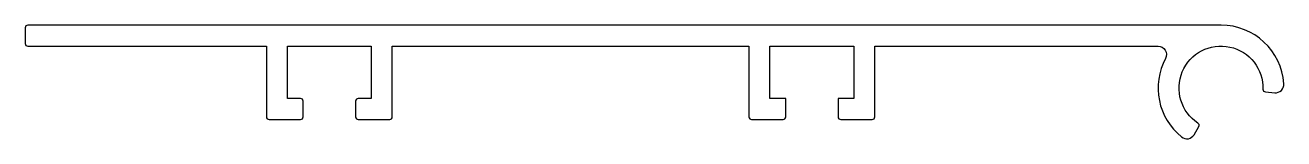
# Model space of a CAD drawing. Extents: x 834 to 954, y 241 to 251.
import ezdxf

# ---------------------------------------------------------------- set-up
doc = ezdxf.new("R2010")
doc.units = 0
doc.layers.add('VASTAG', color=7, linetype='CONTINUOUS')

msp = doc.modelspace()

# ---------------------------------------------------------------- linework, layer by layer
at = {"layer": 'VASTAG', "color": 7}
msp.add_lwpolyline([(834.42, 249.44), (857.17, 249.44), (857.17, 242.69, 0.414214), (857.42, 242.44), (860.42, 242.44, 0.414214), (860.67, 242.69), (860.67, 244.19, 0.414214), (860.42, 244.44), (859.17, 244.44), (859.17, 249.44), (867.17, 249.44), (867.17, 244.44), (865.92, 244.44, 0.414214), (865.67, 244.19), (865.67, 242.69, 0.414214), (865.92, 242.44), (868.92, 242.44, 0.414214), (869.17, 242.69), (869.17, 249.44), (903.17, 249.44), (903.17, 242.69, 0.414214), (903.42, 242.44), (906.42, 242.44, 0.414214), (906.67, 242.69), (906.67, 244.44), (905.17, 244.44), (905.17, 249.44), (913.17, 249.44), (913.17, 244.44), (911.67, 244.44), (911.67, 242.69, 0.414214), (911.92, 242.44), (914.92, 242.44, 0.414214), (915.17, 242.69), (915.17, 249.44), (942.17, 249.44, -0.56619), (942.88, 248.27, 0.360134), (944.41, 240.77, 0.460212), (945.6, 240.99), (946.05, 241.77, 0.397078), (945.97, 242.1, -1.701998), (952.17, 245.33, 0.397078), (952.4, 245.07), (953.29, 244.99, 0.460212), (954.16, 245.85, 0.394667), (948.17, 251.44), (834.42, 251.44, 0.414214), (834.17, 251.19), (834.17, 249.69, 0.414214)], format="xyb", close=True, dxfattribs=at)

doc.saveas('drawing.dxf')
